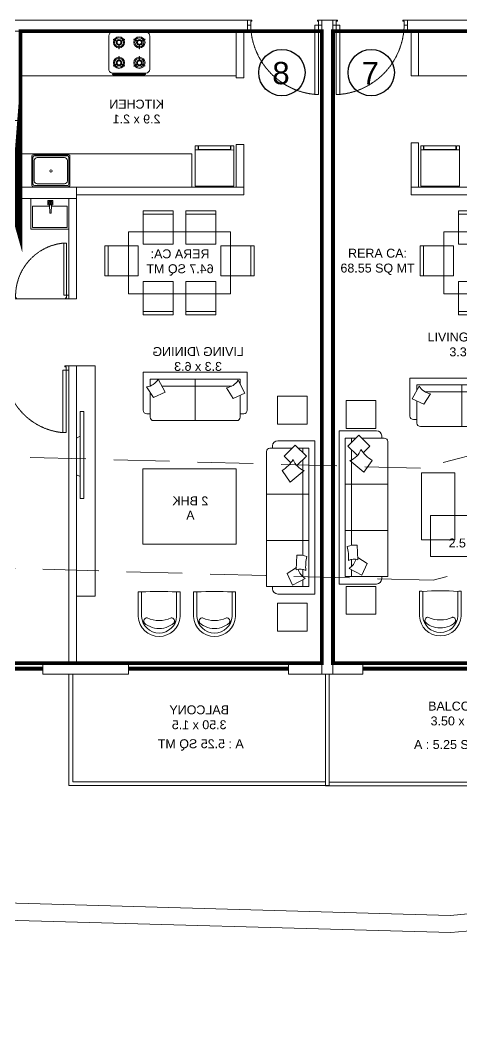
# Model space of a CAD drawing. Header units: inches. Extents: x 27644242 to 29005101, y -955243 to 216979.
# Drawn here: x 28756283 to 28762225, y -839794 to -826303 of the extents above; entities that cross this region are included whole.
import ezdxf

# ---------------------------------------------------------------- set-up
doc = ezdxf.new("R2010")
doc.units = ezdxf.units.IN
doc.header["$MEASUREMENT"] = 0
doc.set_wipeout_variables(frame=1)
doc.linetypes.add('01-Xref Col Podium Lvl-1$0$HIDDEN', pattern=[0.375, 0.25, -0.125])
doc.linetypes.add('DASHED', pattern=[0.75, 0.5, -0.25])
doc.layers.get('Defpoints').update_dxf_attribs({"color": 8})
for name, color, linetype, lineweight in [('DOOR', 4, 'Continuous', 0), ('ELEVATION', 40, 'Continuous', 13), ('FURN', 250, 'Continuous', 0), ('RVA Site Boundary', 17, 'Continuous', 15), ('WALL', 7, 'Continuous', 20), ('WINDOW', 162, 'Continuous', 13)]:
    doc.layers.add(name, color=color, linetype=linetype, lineweight=lineweight)
doc.layers.add('text', color=7, linetype='Continuous')
doc.styles.add('AMITS', font='arial.ttf')

# ---------------------------------------------------------------- blocks, each defined once
blk = doc.blocks.new('DOOR_750')
at = {"layer": 'DOOR'}
for points in [[(-70, 50), (-32.5, 50), (-32.5, 750), (-70, 750)], [(-750, 50), (-717.5, 50), (-717.5, 12.5), (-705, 12.5), (-705, 0), (-750, 0)], [(0, 50), (-32.5, 50), (-32.5, 12.5), (-45, 12.5), (-45, 0), (0, 0)]]:
    blk.add_lwpolyline(points, close=True, dxfattribs=at)
at = {"layer": 'DOOR', "linetype": 'DASHED', "ltscale": 10}
blk.add_arc((-2.421077079540668, 38.02074629857511), 715.1792562178572, 95.42209849767376, 179.0402507183887, dxfattribs=at)
blk = doc.blocks.new('KITCHEN')
at = {"layer": 'FURN'}
for p, q in [((-135610.396807738, 231798.9129835829, -6.80196420895e-05), (-135610.3967804788, 232190.0503932484, -6.80196420895e-05)), ((-135119.8276988504, 232209.4809657279, -6.80196420895e-05), (-135590.9658428584, 232209.4812943557, -6.80196420895e-05)), ((-135134.2065928738, 232195.1020989082, -6.80196420895e-05), (-135576.5869758541, 232195.1024005169, -6.80196420895e-05)), ((-135100.3967933704, 231798.9122316876, -6.80196420895e-05), (-135100.3967931102, 232190.0500281079, -6.80196420895e-05)), ((-135596.0179137137, 231813.2918504026, -6.80196420895e-05), (-135596.0179134736, 232175.6714994093, -6.80196420895e-05)), ((-135577.9473870879, 231857.0484814852, -6.80196420895e-05), (-135577.9471982807, 232131.914386686, -6.80196420895e-05)), ((-135171.7082867654, 232170.7759577617, -6.80196420895e-05), (-135539.0853230409, 232170.7761889008, -6.80196420895e-05)), ((-135132.8464845517, 232131.9140825215, -6.80196420895e-05), (-135132.8466733589, 231857.0481773207, -6.80196420895e-05)), ((-135114.7756603756, 231813.2911255263, -6.80196420895e-05), (-135114.7756871345, 232175.6711612883, -6.80196420895e-05)), ((-135119.8276991367, 231779.4812940964, -6.80196420895e-05), (-135590.9658431448, 231779.4809659872, -6.80196420895e-05)), ((-135134.2065931401, 231793.8601609361, -6.80196420895e-05), (-135576.5869761204, 231793.8598598058, -6.80196420895e-05)), ((-135171.7085485978, 231818.1863751068, -6.80196420895e-05), (-135539.0855848742, 231818.1866062462, -6.80196420895e-05))]:
    blk.add_line(p, q, dxfattribs=at)
blk.add_circle((-135356.2811818646, 231997.3440837172, -6.80196420895e-05), 14.57318952194355, dxfattribs=at)
for centre, radius, start, end in [((-135590.9658611147, 232190.050374992, -6.80196420895e-05), 19.43091936259141, 89.99994611887881, 179.9999461722396), ((-135576.5869941105, 232175.6714811533, -6.80196420895e-05), 19.43091936377012, 89.99994611887881, 179.9999461722396), ((-135134.2066064977, 232175.6711795446, -6.80196420895e-05), 19.4309193628743, 359.9999461722396, 89.99994611887881), ((-135119.8277124743, 232190.0500463643, -6.80196420895e-05), 19.4309193628743, 359.9999461722396, 89.99994611887881), ((-135539.0853595535, 232131.9143501736, -6.80196420895e-05), 38.86183872754022, 89.99994611887881, 179.9999461722396), ((-135171.708323278, 232131.914119034, -6.80196420895e-05), 38.86183872636153, 359.9999461722396, 89.99994611887881), ((-135590.965861374, 231798.9118853508, -6.80196420895e-05), 19.43091936259141, 180.000053747719, 270.0000538010799), ((-135576.5869943496, 231813.2918686302, -6.80196420895e-05), 19.43091936377012, 180.000053747719, 270.0000538010799), ((-135539.0855483616, 231857.0484449725, -6.80196420895e-05), 38.86183872664441, 179.9999461722396, 269.9999461188789), ((-135171.7085120852, 231857.0482138331, -6.80196420895e-05), 38.86183872636153, 269.9999461188789, 359.9999461722396), ((-135134.2066067369, 231813.2921697604, -6.80196420895e-05), 19.4309193628743, 270.0000538010799, 5.37477190742e-05), ((-135119.8277127335, 231798.91221346, -6.80196420895e-05), 19.4309193628743, 270.0000538010799, 5.37477190742e-05)]:
    blk.add_arc(centre, radius, start, end, dxfattribs=at)
blk = doc.blocks.new('TVVVV')
at = {"layer": 'FURN', "ltscale": 1000, "elevation": 0.004495833405538135}
blk.add_lwpolyline([(-129.8804096404929, 740.2733779274859), (-81.95994109939784, 740.2733779274859), (-81.95994109939784, -428.552651045844), (-129.8804096404929, -428.552651045844)], close=True, dxfattribs=at)
for points in [[(-129.8804096404929, 446.7448370812926), (-178.6603210289031, 421.9872146998532)], [(-129.8804096404929, -95.73732633609325), (-178.6603210289031, -70.97970395465381)]]:
    blk.add_lwpolyline(points, dxfattribs=at)
blk = doc.blocks.new('A$C3C731254-flat-1')
at = {"layer": 'FURN'}
for p, q in [((-77430.43748000963, -2819.970071324147), (-77430.67847345052, -2801.689654865302)), ((-77430.43748003093, -2801.689654865157), (-77317.8748892299, -2796.971816414385)), ((-77430.43748000963, -2819.970071324147), (-77317.87488921489, -2824.687909652857))]:
    blk.add_line(p, q, dxfattribs=at)
for points in [[(-77233.28092653771, -3060.590108068543), (-77647.68076634045, -3060.590108293196), (-77647.6807665959, -2547.467935639521), (-77233.28092680452, -2547.467935414868)], [(-77262.74279708727, -2843.048399874649), (-77262.74279714511, -2778.289552053029), (-77317.87488925141, -2778.289552060189), (-77317.87488920493, -2843.04839988178)], [(-77274.95999168088, -2830.831205317023), (-77274.95999170274, -2790.506746669416), (-77305.65769463503, -2790.506746663305), (-77305.65769462456, -2830.831205310911)], [(-77287.17718628586, -2818.614010713907), (-77287.17718628311, -2802.723941240285), (-77293.44050005279, -2802.723941243661), (-77293.44050003283, -2818.614010717312)]]:
    blk.add_lwpolyline(points, close=True, dxfattribs=at)
blk.add_lwpolyline([(-77338.50133330109, -2823.82339306979), (-77338.50133318597, -3036.155718951602), (-77623.24637716833, -3036.155719105969), (-77623.24637740865, -2571.902324800263), (-77338.50133343766, -2571.902324645896), (-77338.50133330381, -2797.836333065352)], dxfattribs=at)
blk = doc.blocks.new('FRDG')
at = {"layer": 'FURN', "color": 8, "lineweight": 0, "extrusion": (3.34319914e-08, -6.874311e-09, 0.9999999999999996), "elevation": 0.0002050832648149}
for points in [[(9345.997612685185, -728.4923106440953), (9346.508078055589, -728.4923104646708), (9346.508077863564, -727.9459958256563), (9345.997612493158, -727.9459960050802)], [(9346.508077863564, -727.9459958256563), (9346.565883324702, -727.9459958053379), (9346.565883338772, -727.9860241683583), (9346.508077877632, -727.9860241886763)], [(9346.513872441215, -727.9916598882814), (9346.565883340749, -727.9916598700003), (9346.565883499825, -728.4442234720767), (9346.513872600286, -728.444223490358)], [(9346.50807804152, -728.4522821016507), (9346.565883502657, -728.4522820813326), (9346.565883516723, -728.4923104443528), (9346.508078055589, -728.4923104646708)]]:
    blk.add_lwpolyline(points, close=True, dxfattribs=at)
blk = doc.blocks.new('hob')
at = {"layer": 'FURN', "extrusion": (2e-16, 7.342489320000001e-08, 0.9999999999999974)}
for p, q in [((-747640.0917034821, 890446.8354195151), (-747612.5579157397, 890399.1455002223)), ((-747635.7615764627, 890449.3354195151), (-747608.2277887221, 890401.6455002222)), ((-747280.1291814615, 890449.3354195151), (-747307.6629692019, 890401.6455002222)), ((-747275.799054442, 890446.8354195151), (-747303.3328421824, 890399.1455002223)), ((-747640.0917034821, 890302.1747929864), (-747612.5579157397, 890349.8647122794)), ((-747635.7615764627, 890299.6747929862), (-747608.2277887221, 890347.3647122792)), ((-747510.4817989618, 890377.0051062517), (-747565.5493744445, 890377.0051062517)), ((-747510.4817989618, 890372.0051062517), (-747565.5493744445, 890372.0051062517)), ((-747405.4089589603, 890377.0051062517), (-747350.3413834795, 890377.0051062517)), ((-747405.4089589603, 890372.0051062517), (-747350.3413834795, 890372.0051062517)), ((-747280.1291814615, 890299.6747929862), (-747307.6629692019, 890347.3647122792)), ((-747275.799054442, 890302.1747929864), (-747303.3328421824, 890349.8647122794)), ((-747640.0917034821, 890171.8354195151), (-747612.5579157397, 890124.1455002223)), ((-747635.7615764627, 890174.3354195151), (-747608.2277887221, 890126.6455002222)), ((-747280.1291814615, 890174.3354195151), (-747307.6629692019, 890126.6455002222)), ((-747275.799054442, 890171.8354195151), (-747303.3328421824, 890124.1455002223)), ((-747640.0917034821, 890027.1747929862), (-747612.5579157397, 890074.8647122794)), ((-747635.7615764627, 890024.6747929864), (-747608.2277887221, 890072.3647122794)), ((-747510.4817989618, 890102.0051062516), (-747565.5493744445, 890102.0051062516)), ((-747510.4817989618, 890097.0051062519), (-747565.5493744445, 890097.0051062519)), ((-747405.4089589603, 890102.0051062498), (-747350.3413834795, 890102.0051062498)), ((-747405.4089589603, 890097.0051062498), (-747350.3413834795, 890097.0051062498)), ((-747280.1291814615, 890024.6747929864), (-747307.6629692019, 890072.3647122794)), ((-747275.799054442, 890027.1747929862), (-747303.3328421824, 890074.8647122794))]:
    blk.add_line(p, q, dxfattribs=at)
at = {"layer": 'FURN', "extrusion": (2e-16, 7.342489320000001e-08, 0.9999999999999974), "elevation": 0.06695608915302599}
for points in [[(-747232.9450263028, 889962.0050052701), (-747682.9450263027, 889962.0050052701, -0.4142135623730929), (-747732.9450263027, 890012.0050052705), (-747732.9450263027, 890462.0050052705, -0.4142135623730951), (-747682.9450263007, 890512.0050052704), (-747232.9450263007, 890512.0050052704, -0.4142135623730971), (-747182.9450263027, 890462.0050052705), (-747182.9450263027, 890012.0050052705, -0.4142135623730951)], [(-747172.9450263007, 890462.0050052705, -0.4142135623730951), (-747157.945026301, 890447.0050052704), (-747157.9450263027, 890027.0050052701, -0.4142135623730951), (-747172.9450263028, 890012.0050052705), (-747172.9450263028, 890027.0050052701)]]:
    blk.add_lwpolyline(points, format="xyb", close=True, dxfattribs=at)
at = {"layer": 'FURN', "extrusion": (2e-16, 7.342489320000001e-08, 0.9999999999999974), "const_width": 20, "elevation": 0.06695608915302599}
for points in [[(-747625.4450263027, 890374.5050052705, 1), (-747565.445026301, 890374.5050052705, 1)], [(-747290.4457316212, 890374.5050052705, 1), (-747350.4457316212, 890374.505005272, 1)], [(-747625.4450263027, 890099.5050052704, -1), (-747565.4450263028, 890099.5050052704, -1)], [(-747290.4457316212, 890099.5050052704, 1), (-747350.4457316212, 890099.5050052704, 1)]]:
    blk.add_lwpolyline(points, format="xyb", close=True, dxfattribs=at)
at = {"layer": 'FURN', "extrusion": (2e-16, 7.342489320000001e-08, 0.9999999999999974)}
for centre, radius in [((-747595.445026301, 890374.5051062476, 0.0653756527670075), 75), ((-747595.445026301, 890374.5051062476, 0.0653756527670075), 60.00000000000001), ((-747595.445026301, 890374.5051062476, 0.0653756527670075), 37.50000000000001), ((-747320.4457316212, 890374.5051062497, 0.06537565276706461), 75), ((-747320.4457316212, 890374.5051062497, 0.06537565276706461), 60.00000000000001), ((-747320.4457316212, 890374.5051062497, 0.06537565276706461), 37.50000000000001), ((-747595.4450263028, 890099.5051062478, 0.0653554609213856), 75), ((-747595.4450263028, 890099.5051062478, 0.0653554609213856), 60.00000000000001), ((-747320.4457316212, 890099.5051062478, 0.0653554609214416), 75), ((-747320.4457316212, 890099.5051062478, 0.0653554609214416), 60.00000000000001), ((-747595.4450263028, 890099.5051062478, 0.0653554609213856), 37.50000000000001), ((-747320.4457316212, 890099.5051062478, 0.0653554609214416), 37.50000000000001)]:
    blk.add_circle(centre, radius, dxfattribs=at)
for centre, start, end in [((-747595.445026301, 890374.5051062476, 0.0653756527670075), 118.3145869005222, 121.6854130804511), ((-747320.4457316212, 890374.5051062497, 0.06537565276706461), 58.3145869195489, 61.68541298337863), ((-747320.445026301, 890374.5051062476, 0.0653756527670636), 58.3145869195489, 61.68541298337863), ((-747595.445026301, 890374.5051062476, 0.0653756527670075), 238.3145869195489, 241.6854129833786), ((-747595.445026301, 890374.5051062476, 0.0653756527670075), 358.3145869530076, 1.685412940316937), ((-747320.4457316212, 890374.5051062497, 0.06537565276706461), 178.3145869530075, 181.6854129403169), ((-747320.4457316212, 890374.5051062497, 0.06537565276706461), 298.3145869005222, 301.6854130804511), ((-747595.4450263028, 890099.5051062478, 0.0653554609213856), 118.3145869005222, 121.6854130804511), ((-747320.4457316212, 890099.5051062478, 0.0653554609214416), 58.3145869195489, 61.68541298337863), ((-747320.445026301, 890099.5051062478, 0.0653554609214416), 58.3145869195489, 61.68541298337863), ((-747595.4450263028, 890099.5051062478, 0.0653554609213856), 238.3145869195489, 241.6854129833786), ((-747595.4450263028, 890099.5051062478, 0.0653554609213856), 358.3145869530076, 1.685412940316937), ((-747320.4457316212, 890099.5051062478, 0.0653554609214416), 178.3145869530075, 181.6854129403169), ((-747320.4457316212, 890099.5051062478, 0.0653554609214416), 298.3145869005222, 301.6854130804511)]:
    blk.add_arc(centre, 85, start, end, dxfattribs=at)
blk = doc.blocks.new('DINING TBALE')
at = {"layer": 'FURN'}
for p, q in [((551.6394374225056, 1664.61049376172, 0.3026115498129918), (551.6394411908695, 1709.61049376172, 0.3026115498129918)), ((551.6394411908695, 1709.61049376172, 0.3026115498129918), (956.6394411908695, 1709.610459846212, 0.3026115498129918)), ((551.6394374225056, 1664.61049376172, 0.3026115498129918), (551.6394411908695, 1709.61049376172, 0.3026115498129918)), ((956.6394374225056, 1664.610459846212, 0.3026115498129918), (551.6394374225056, 1664.61049376172, 0.3026115498129918)), ((551.6394374225056, 1664.61049376172, 0.3026115498129918), (551.639403506997, 1259.61049376172, 0.3026115498129918)), ((956.6394374225056, 1664.610459846212, 0.3026115498129918), (551.6394374225056, 1664.61049376172, 0.3026115498129918)), ((956.6394411908695, 1709.610459846212, 0.3026115498129918), (956.6394374225056, 1664.610459846212, 0.3026115498129918)), ((956.639403506997, 1259.610459846212, 0.3026115498129918), (956.6394374225056, 1664.610459846212, 0.3026115498129918)), ((1123.277242697193, 1709.610459846212, 0.3026115498129918), (1123.277246465557, 1664.610459846212, 0.3026115498129918)), ((1528.277242697193, 1709.61049376172, 0.3026115498129918), (1123.277242697193, 1709.610459846212, 0.3026115498129918)), ((1123.277280381299, 1259.610459846212, 0.3026115498129918), (1123.277246465557, 1664.610459846212, 0.3026115498129918)), ((1123.277246465557, 1664.610459846212, 0.3026115498129918), (1528.277246465557, 1664.61049376172, 0.3026115498129918)), ((1123.277246465557, 1664.610459846212, 0.3026115498129918), (1528.277246465557, 1664.61049376172, 0.3026115498129918)), ((1528.277246465557, 1664.61049376172, 0.3026115498129918), (1528.277242697193, 1709.61049376172, 0.3026115498129918)), ((1528.277246465557, 1664.61049376172, 0.3026115498129918), (1528.277242697193, 1709.61049376172, 0.3026115498129918)), ((1528.277246465557, 1664.61049376172, 0.3026115498129918), (1528.277280381299, 1259.61049376172, 0.3026115498129918)), ((1726.246325909975, 1426.237583625829, 0.3026115498129918), (353.6703579780878, 1426.237698568497, 0.3026115498129918)), ((353.6703579783207, 1426.237583625829, 0.3026115498129918), (353.6704276530072, 594.220360763371, 0.3026115498129918)), ((1726.246325909975, 1426.237583625829, 0.3026115498129918), (1726.246256234939, 594.220245820703, 0.3026115498129918)), ((551.639403506997, 1259.61049376172, 0.3026115498129918), (956.639403506997, 1259.610459846212, 0.3026115498129918)), ((1528.277280381299, 1259.61049376172, 0.3026115498129918), (1123.277280381299, 1259.610459846212, 0.3026115498129918)), ((35.04572732385714, 779.3267953547183, 0.3026115498129918), (35.04576123959851, 1184.326795354718, 0.3026115498129918)), ((35.04576123959851, 1184.326795354718, 0.3026115498129918), (80.0457612395985, 1184.326791586354, 0.3026115498129918)), ((80.0457612395985, 1184.326791586354, 0.3026115498129918), (80.04572732385714, 779.3267915863544, 0.3026115498129918)), ((80.0457612395985, 1184.326791586354, 0.3026115498129918), (80.04572732385714, 779.3267915863544, 0.3026115498129918)), ((485.0457612395985, 1184.326757670846, 0.3026115498129918), (80.0457612395985, 1184.326791586354, 0.3026115498129918)), ((485.0457273238571, 779.3267576708458, 0.3026115498129918), (485.0457612395985, 1184.326757670846, 0.3026115498129918)), ((1594.870922648231, 1184.326757670846, 0.3026115498129918), (1999.870922648231, 1184.326791586354, 0.3026115498129918)), ((1594.870956563973, 779.3267576708458, 0.3026115498129918), (1594.870922648231, 1184.326757670846, 0.3026115498129918)), ((2044.870922648231, 1184.326795354718, 0.3026115498129918), (1999.870922648231, 1184.326791586354, 0.3026115498129918)), ((1999.870922648231, 1184.326791586354, 0.3026115498129918), (1999.870956563973, 779.3267915863544, 0.3026115498129918)), ((1999.870922648231, 1184.326791586354, 0.3026115498129918), (1999.870956563973, 779.3267915863544, 0.3026115498129918)), ((2044.870956563973, 779.3267953547183, 0.3026115498129918), (2044.870922648231, 1184.326795354718, 0.3026115498129918)), ((80.04572732385714, 779.3267915863544, 0.3026115498129918), (35.04572732385714, 779.3267953547183, 0.3026115498129918)), ((80.04572732385714, 779.3267915863544, 0.3026115498129918), (35.04572732385714, 779.3267953547183, 0.3026115498129918)), ((80.04572732385714, 779.3267915863544, 0.3026115498129918), (485.0457273238571, 779.3267576708458, 0.3026115498129918)), ((551.639403506997, 760.8472442303319, 0.3026115498129918), (956.639403506997, 760.8472781460732, 0.3026115498129918)), ((551.639403506997, 760.8472781460732, 0.3026115498129918), (551.6393695912557, 355.8472781460732, 0.3026115498129918)), ((956.639403506997, 760.8472781460732, 0.3026115498129918), (956.6394374225056, 355.8472781460732, 0.3026115498129918)), ((1123.277280381299, 760.8472781460732, 0.3026115498129918), (1123.277246465557, 355.8472781460732, 0.3026115498129918)), ((1528.277280381299, 760.8472442303319, 0.3026115498129918), (1123.277280381299, 760.8472781460732, 0.3026115498129918)), ((1528.277280381299, 760.8472781460732, 0.3026115498129918), (1528.277314296807, 355.8472781460732, 0.3026115498129918)), ((1999.870956563973, 779.3267915863544, 0.3026115498129918), (1594.870956563973, 779.3267576708458, 0.3026115498129918)), ((1999.870956563973, 779.3267915863544, 0.3026115498129918), (2044.870956563973, 779.3267953547183, 0.3026115498129918)), ((1999.870956563973, 779.3267915863544, 0.3026115498129918), (2044.870956563973, 779.3267953547183, 0.3026115498129918)), ((353.6704276530072, 594.220360763371, 0.3026115498129918), (1726.246256234939, 594.220245820703, 0.3026115498129918)), ((551.6393695912557, 355.8472549393773, 0.3026115498129918), (551.6393733596196, 310.8472549393773, 0.3026115498129918)), ((551.6393695912557, 355.8472549393773, 0.3026115498129918), (551.6393733596196, 310.8472549393773, 0.3026115498129918)), ((956.6393695912557, 355.8472888551187, 0.3026115498129918), (551.6393695912557, 355.8472549393773, 0.3026115498129918)), ((956.6393695912557, 355.8472888551187, 0.3026115498129918), (551.6393695912557, 355.8472549393773, 0.3026115498129918)), ((551.6393733596196, 310.8472549393773, 0.3026115498129918), (956.6393733596196, 310.8472888551187, 0.3026115498129918)), ((956.6393733596196, 310.8472888551187, 0.3026115498129918), (956.6393695912557, 355.8472888551187, 0.3026115498129918)), ((1123.277174865943, 310.8472888551187, 0.3026115498129918), (1123.277178634307, 355.8472888551187, 0.3026115498129918)), ((1123.277178634307, 355.8472888551187, 0.3026115498129918), (1528.277178634307, 355.8472549393773, 0.3026115498129918)), ((1123.277178634307, 355.8472888551187, 0.3026115498129918), (1528.277178634307, 355.8472549393773, 0.3026115498129918)), ((1528.277174865943, 310.8472549393773, 0.3026115498129918), (1123.277174865943, 310.8472888551187, 0.3026115498129918)), ((1528.277178634307, 355.8472549393773, 0.3026115498129918), (1528.277174865943, 310.8472549393773, 0.3026115498129918)), ((1528.277178634307, 355.8472549393773, 0.3026115498129918), (1528.277174865943, 310.8472549393773, 0.3026115498129918))]:
    blk.add_line(p, q, dxfattribs=at)
blk = doc.blocks.new('sofasaaaaaaaaaaa')
at = {"color": 0, "linetype": 'ByBlock'}
for p, q in [((-352.1098791211843, 709.734528328865), (-321.9554487988353, 709.7345283288827)), ((-321.9554487988353, 709.7345283288923), (-321.9554487988353, 744.6573131669875)), ((-321.9554487988353, 709.7345283288923), (-321.9554487988353, 443.6810188067457)), ((-275.3917356804013, 791.2210262845001), (1540.592771608382, 791.2210262845001)), ((298.8937613889575, 791.2210262845001), (298.8937613889575, 220.815540595082)), ((919.7432634159923, 791.2210262845001), (919.7432634159923, 220.815540595082)), ((1540.592771608382, 791.2210262845001), (1540.592771608382, 220.815540595082)), ((1540.592771608382, 709.734528328876), (1570.747201934457, 709.734528328876)), ((1540.592771608382, 424.4569274769865), (1540.592771608382, 709.7345283288923)), ((-421.9554487988353, 139.3290426394742), (-421.9554487988353, 639.8889586525956)), ((-214.3742380328476, 551.2622295704832), (-362.5390658937395, 403.0974017087301)), ((-125.9366890639067, 462.8246806018697), (-214.3742380328476, 551.2622295704832)), ((137.2777718193829, 470.5271256867554), (-22.2311651520431, 579.5098788459263)), ((1640.592771608382, 639.888958652622), (1640.592771608382, 139.3290426394742)), ((-22.2311651520431, 283.1802231224447), (137.2777718193829, 470.5271256867554)), ((1283.284634619951, 389.0566204553288), (1365.528510704637, 514.1448194208906)), ((1365.528510704637, 514.1448194208906), (1521.537214651704, 442.2794764113123)), ((1521.537214651704, 442.2794764113123), (1429.767388798296, 270.3011411166608)), ((-362.5390658937395, 403.0974017087301), (-214.3742380328476, 254.9325738469761)), ((-321.9554487988353, 362.51378461074), (-321.9554487988353, 220.815540595082)), ((-261.7437027357519, 302.3020385507443), (-321.9554487988353, 302.3020385507443)), ((-214.3742380328476, 254.9325738469761), (-86.6360858604312, 382.6707260220119)), ((1120.527105182409, 302.3020385507443), (-167.0047733299434, 302.3020385507443)), ((1117.749980900437, 382.0455183974873), (1313.907983660698, 390.3536505373195)), ((1405.374500907958, 302.3020385507443), (1309.889431521297, 302.3020385507443)), ((1540.592771608382, 302.3020385507443), (1446.843474458903, 302.3020385507443)), ((1640.592771608382, 139.3290426394742), (-421.9554487988353, 139.3290426394742)), ((-321.9554487988353, 220.815540595082), (1540.592771608382, 220.815540595082))]:
    blk.add_line(p, q, dxfattribs=at)
for centre, radius, start, end in [((-352.1098791211843, 639.8889586525956), 69.84556967625394, 90, 180), ((-275.3917356804013, 744.6573131669875), 46.56371311749998, 90, 180), ((1570.747201934457, 639.888958652622), 69.84556967625394, 0, 90), ((-415.4233663976192, 824.5372522280895), 463.2909677789618, 301.9301103235337, 328.0698896764967), ((-242.2023260742426, 211.3738900653625), 231.3946004190347, 18.07850598025853, 71.92149401940894), ((1464.845580041409, 354.2132757290346), 348.2096906668939, 175.4154839196158, 198.0697385219989), ((1460.010690629482, 339.5682212631773), 154.6776028064246, 160.83250365948, 209.9234685522842), ((1234.191754773259, 146.5196341904211), 231.4555898712559, 32.33007279823297, 71.50567280461911), ((1279.781079672277, -337.5069237335356), 601.6894877269607, 85.59898181626238, 104.040193599912)]:
    blk.add_arc(centre, radius, start, end, dxfattribs=at)
blk = doc.blocks.new('cha-1')
at = {"color": 0, "linetype": 'ByBlock'}
for points in [[(375.000000000001, 10.08829778822792), (375.0000000000019, 453.4284097437871, 0.950857574016556), (-374.9999999999981, 453.4284097437962), (-374.9999999999992, 10.08829778822701)], [(315.0000000000015, 11.12363925101272), (315.0000000000017, 451.8512071980936, 0.9465041041330289), (-314.9999999999983, 451.8512071980963), (-314.999999999999, 11.12363925101226)]]:
    blk.add_lwpolyline(points, format="xyb", dxfattribs=at)
for centre, radius, start, end in [((1.70530256582424e-12, 263.1091846612949), 404.7300472056535, 42.45732526136032, 137.5426747386397), ((-217.1740958400895, 533.1712590142602), 58.22964317194941, 126.2045344340274, 258.1486303766141), ((217.1740958401004, 533.1712590142602), 58.22964317194941, 281.851369623386, 53.79546556597262), ((-223.9985870109443, 500.6499505289908), 25, 258.1486303766141, 294.8491675096871), ((2.614797267597169e-12, 16.96310409374883), 508.0368959062505, 65.15083249031288, 114.8491675096871), ((223.9985870109559, 500.6499505289908), 25, 245.1508324903129, 281.851369623386), ((-346.9729847609161, 124.9441747154692), 118.2259956521311, 256.2867361638205, 285.6904241518339), ((1.932676241267473e-12, 4465.657915916636), 4465.657915916638, 265.9550929767302, 274.0449070232698), ((346.9729847609184, 124.9441747154715), 118.2259956521311, 254.3095758481661, 283.7132638361794)]:
    blk.add_arc(centre, radius, start, end, dxfattribs=at)
blk = doc.blocks.new('sofa-14')
at = {"color": 0, "linetype": 'ByBlock'}
for p, q in [((0.1000000000000227, 0.5999999999999943), (0.05000000000001137, 0.5999999999999943)), ((0.1000000000000227, 0.6500000000000057), (0.1000000000000227, 0.292116317019719)), ((1.350000000000023, 0.6999999999999886), (0.1500000000000341, 0.6999999999999886)), ((0.75, 0.09999999999999432), (0.75, 0.6999999999999886)), ((1.400000000000034, 0.3318726589192238), (1.400000000000034, 0.6500000000000057)), ((1.450000000000017, 0.5999999999999943), (1.400000000000034, 0.5999999999999943)), ((0, 0.5500000000000114), (0, 0)), ((1.5, 0), (1.5, 0.5500000000000114)), ((0.04850262784793813, 0.2137917797936666), (0.1470448399149689, 0.3636688091416715)), ((0.1470448399149689, 0.3636688091416715), (0.3145666004288898, 0.2864999815309375)), ((1.201446509032053, 0.2280657825887147), (1.299988721099055, 0.3779428119367196)), ((1.299988721099055, 0.3779428119367196), (1.467510481612976, 0.3007739843259856)), ((1.467510481612976, 0.3007739843259856), (1.368968269545974, 0.1161040731650758)), ((0.1000000000000227, 0.1989949190270011), (0.1000000000000227, 0.09999999999999432)), ((0.3145666004288898, 0.2864999815309375), (0.2160243883618591, 0.1018300703700277)), ((0.2684091107207394, 0.1999999999999886), (1.280462027103852, 0.1999999999999886)), ((1.400000000000034, 0.09999999999999432), (1.400000000000034, 0.1742581046802059)), ((0, 0), (1.5, 0)), ((0.1000000000000227, 0.09999999999999432), (1.400000000000034, 0.09999999999999432))]:
    blk.add_line(p, q, dxfattribs=at)
for centre, radius, start, end in [((0.05000000000001137, 0.5500000000000114), 0.05, 90, 180), ((0.1500000000000341, 0.6500000000000057), 0.05, 90, 179.9999999999984), ((1.350000000000023, 0.6500000000000057), 0.05, 359.9999999999984, 90), ((1.450000000000017, 0.5500000000000114), 0.05, 0, 90), ((0.006015756173155751, -0.03108620567294906), 0.2485364400463335, 32.33007279789855, 80.1570426071907), ((1.15895963735727, -0.01681220287790097), 0.2485364400463335, 32.33007279789855, 80.1570426071907)]:
    blk.add_arc(centre, radius, start, end, dxfattribs=at)
blk = doc.blocks.new('SALE  3')
at = {"layer": 'Defpoints', "ltscale": 500}
blk.add_lwpolyline([(-5334.328300159425, 3284.324125061452, 50, 50, 0), (-5334.32830016315, 1034.317045044852, 50, 50, 0), (-5184.328303381801, 1034.331211518787, 50, 50, 0), (-5184.328303381801, 1134.324128280801, 50, 50, 0), (-3884.01309100166, 1134.338294754736, 50, 50, 0), (-3884.230246007442, -315.6475355533767, 50, 50, 0), (-2084.311209838837, -315.6758685005479, 50, 50, 0), (-2084.311209838837, 1134.286911327566, 50, 50, 0), (315.6887901611626, 1134.286911327566, 50, 50, 0), (315.6706251427531, -4313.384414293163, 50, 50, 0), (-2984.320288766176, -4313.479417819821, 50, 50, 0), (-2984.302119772881, -5215.770863329701, 50, 50, 0), (-5984.311205957085, -5215.675865533354, 50, 50, 0), (-5984.311206672341, -5215.675868469116, 50, 50, 0), (-9384.32878369838, -5215.675864876132, 50, 50, 0), (-9384.32878369838, 3284.324128281383, 50, 50, 0), (-5334.328300159425, 3284.324125061452, 50, 50, 0)], format="xyseb", dxfattribs=at)
at = {"layer": 'ELEVATION', "ltscale": 500}
for p, q in [((-9484.328783936799, -5365.675866118108), (-9484.328783936799, -6864.639593591972)), ((-9434.328783936799, -5365.675866118108), (-9434.328783936799, -6814.639593591972)), ((-6034.346863139421, -6814.639593591972), (-6034.34685356915, -5365.675866133766)), ((-5984.346863470972, -6864.639593591972), (-5984.34685356915, -5365.675866133824)), ((-9484.328783936799, -6864.639593591972), (-5984.346863470972, -6864.639593591972)), ((-9434.328783936799, -6814.639593591972), (-6034.346863139421, -6814.639593591972))]:
    blk.add_line(p, q, dxfattribs=at)
at = {"layer": 'FURN', "ltscale": 500}
for p, q in [((-5334.32830016315, 2684.324125062034), (-8234.32830016315, 2684.32412506215)), ((-5334.32830016315, 1634.324125062267), (-7634.32830016315, 1634.324125062267)), ((-7634.32830016315, 1634.324125062267), (-7634.32830016315, 1184.324125062267)), ((-5234.328786917031, -315.6758685005479), (-5984.328786917031, -315.6758685005479))]:
    blk.add_line(p, q, dxfattribs=at)
blk.add_lwpolyline([(-6086.02049183473, -4315.67586844269), (-6336.02049183473, -4315.67586844269), (-6336.020492844284, -1215.67586853978), (-6086.020492844284, -1215.67586853978)], close=True, dxfattribs=at)
at = {"layer": 'FURN', "ltscale": 500, "elevation": 0.0004812339559975911}
for points in [[(-9186.04727037996, -2001.276244846638), (-8786.047308061272, -2001.276244846638), (-8786.047308061272, -1626.276207162649), (-9186.04727037996, -1626.276207162649)], [(-9186.04727037996, -4786.241742192069), (-8786.047308061272, -4786.241742192069), (-8786.047308061272, -4411.24170450808), (-9186.04727037996, -4411.24170450808)]]:
    blk.add_lwpolyline(points, close=True, dxfattribs=at)
at = {"layer": 'FURN', "ltscale": 1000}
blk.add_lwpolyline([(-6975.203756839037, -3617.400644859241), (-8232.910192150623, -3617.400644859241), (-8232.910192150623, -2600.646823562565), (-6975.203756839037, -2600.646823562565)], close=True, dxfattribs=at)
at = {"layer": 'WALL', "ltscale": 500}
for p, q in [((-8334.328296944499, 3284.32412506215), (-8234.32830016315, 3284.32412506215)), ((-8334.328296944499, 2659.32412506215), (-8334.328296944499, 3284.32412506215)), ((-8234.32830016315, 2684.32412506215), (-8234.32830016315, 3284.32412506215)), ((-8234.32830016315, 2659.32412506215), (-8334.328296944499, 2659.32412506215)), ((-8234.32830016315, 2684.32412506215), (-8234.32830016315, 2659.32412506215)), ((-5334.32830016315, 2084.324125062325), (-5184.328303381801, 2084.324125062325)), ((-5334.32830016315, 1184.32412506215), (-5334.32830016315, 2084.324125062325)), ((-8334.328296944499, 1184.32412506215), (-8334.328296944499, 1759.32412506215)), ((-8234.32830016315, 1759.32412506215), (-8334.328296944499, 1759.32412506215)), ((-8234.32830016315, 1759.32412506215), (-8234.32830016315, 1184.32412506215)), ((-6084.32878369838, 1184.32412506215), (-5184.328303381801, 1184.32412506215)), ((-6084.32878369838, 1034.324128280801), (-6084.32878369838, 1184.32412506215)), ((-5184.328303381801, 1034.324128280801), (-6084.32878369838, 1034.324128280801))]:
    blk.add_line(p, q, dxfattribs=at)
for points in [[(-9534.328783936799, 3434.324125065876), (-9384.32878369838, 3434.324125065876), (-9384.32878369838, -5365.675866118108), (-9534.328783936799, -5365.675866118108)], [(-8384.328300528228, 3434.324125065876), (-5184.328300159425, 3434.324125065701), (-5184.328300159425, 3284.324125061976), (-8384.328300528228, 3284.32412506215)], [(-8334.328296944499, 1084.324128280801), (-8334.328296944499, 1184.32412506215), (-6084.32878369838, 1184.32412506215), (-6084.32878369838, 1084.324128280801)], [(-6084.32878369838, 1034.324128280801), (-5984.328786917031, 1034.324128280801), (-5984.328786917031, -315.6758685005479), (-6084.32878369838, -315.6758685005479)], [(-6084.32878369838, -1215.675868500548), (-5984.328786917031, -1215.675868500548), (-5984.346200559288, -5215.675867253391), (-6084.346197340637, -5215.675867253391)], [(-9384.32878433168, -5365.675866118108), (-9384.32878433168, -5215.675869336759), (-8934.32878433168, -5215.675869336759), (-8934.32878433168, -5365.675866118108)], [(-6784.328784279525, -5365.675866133242), (-6784.328784279525, -5215.675869351893), (-5634.328786931932, -5215.675866134057), (-5634.328786864877, -5365.675866134057)]]:
    blk.add_lwpolyline(points, close=True, dxfattribs=at)
at = {"layer": 'WINDOW', "ltscale": 500, "const_width": 50}
for points in [[(-8934.32878433168, -5290.675867727434), (-6784.328784279525, -5290.675867742568)], [(-3284.328783553094, -5290.675862332864), (-5634.328786898404, -5290.675865498895)]]:
    blk.add_lwpolyline(points, dxfattribs=at)
at = {"xscale": -1, "rotation": 270.0000000000088}
blk.add_blockref('A$C3C731254-flat-1', (-2923.738678861409, 78267.60505481903), dxfattribs=at)
at = {"layer": 'DOOR', "rotation": 180}
for p, xscale, yscale, zscale in [((-9384.32878369838, 3434.324125065876), 1.333333977559269, 1.333333977559269, 1.333333977559269), ((-5984.328786917031, -1215.675868500548), 1.200000000020023, 1.200000000020023, 1.200000000020023)]:
    blk.add_blockref('DOOR_750', p, dxfattribs=dict(at, xscale=xscale, yscale=yscale, zscale=zscale))
at = {"layer": 'DOOR', "xscale": -1}
blk.add_blockref('DOOR_750', (-5984.328786917031, -315.6758685005479), dxfattribs=at)
at = {"layer": 'FURN', "xscale": -1}
for name, p, rotation in [('hob', (883442.6624841951, -744461.3033128406, -4.002602715503374e-06), 89.99999999999123), ('KITCHEN', (129614.6730866469, 233401.8051090662, 6.801968326499084e-05), 180.0000000000081)]:
    blk.add_blockref(name, p, dxfattribs=dict(at, rotation=rotation))
at = {"layer": 'FURN', "extrusion": (6.405421399998641e-09, -9.364847400000934e-09, 1), "xscale": 950.000000000018, "yscale": 950.0000000000115, "zscale": 950.0000000000108, "rotation": 90.02508347353246}
blk.add_blockref('FRDG', (-695861.6104760849, -8877798.2783508, 0.1066927393481855), dxfattribs=at)
at = {"layer": 'FURN', "ltscale": 1000, "xscale": -1, "rotation": 180}
blk.add_blockref('DINING TBALE', (-8510.575039934367, 1178.544374101504, -0.3026115497718163), dxfattribs=at)
at = {"layer": 'FURN', "ltscale": 1000, "xscale": 931.2742623500526, "yscale": 931.2742623500526, "zscale": 931.2742623500526, "rotation": 180}
blk.add_blockref('sofa-14', (-6983.206531245261, -1302.699043087254), dxfattribs=at)
at = {"layer": 'FURN', "ltscale": 1000}
for name, p, rotation in [('TVVVV', (-6264.680813875049, -2259.815505087317, -0.00449583336436264), 180), ('sofasaaaaaaaaaaa', (-9430.771734002978, -2646.32486682164), 270)]:
    blk.add_blockref(name, p, dxfattribs=dict(at, rotation=rotation))
at = {"layer": 'text', "ltscale": 100, "char_height": 120, "width": 1715.234679162502, "style": 'AMITS'}
for s, insert, attachment_point in [('\\pxqc;KITCHEN\\P2.9 x 2.1', (-7751.595655992627, 2363.344086928118), 1), ('\\pxqc;RERA CA: \\P64.7 SQ MT', (-6620.328455705196, 349.2270830238122), 3), ('\\pxqc;LIVING /DINING\\P3.3 x 6.3', (-8578.030691307038, -964.9139002998709), 1), ('\\pxqc;BALCONY\\P3.50 x 1.5', (-8592.776754822582, -5784.942909002129), 1), ('\\pxqc;A : 5.25 SQ MT', (-6898.935952521861, -6240.680271206016), 3)]:
    blk.add_mtext(s, dxfattribs=dict(at, insert=insert, attachment_point=attachment_point))
at = {"layer": 'text', "color": 1, "ltscale": 100, "char_height": 120, "width": 1715.234679162502, "attachment_point": 9, "style": 'AMITS'}
for s, insert in [('\\pxqc;2 BHK', (-6758.114643905312, -3094.168535986915)), ('\\pxqc;A', (-6759.462787594646, -3287.666645964608))]:
    blk.add_mtext(s, dxfattribs=dict(at, insert=insert))
at = {"layer": 'FURN', "ltscale": 1000, "xscale": -0.7494972036074088, "yscale": 0.7494972036074088, "zscale": 0.7494972036074088, "rotation": 180.0000000002771}
for p in [(-7940.903807356954, -4250.715364850068), (-7196.103807356209, -4250.715364850068)]:
    blk.add_blockref('cha-1', p, dxfattribs=at)
blk = doc.blocks.new('NEW SALE B2.5BHKK')
at = {"layer": 'ELEVATION', "ltscale": 500}
for p, q in [((-8900.200096596032, -7950.004697607015), (-8900.200106505305, -6450.00469510426)), ((-8850.20009676367, -7900.004695119918), (-8850.200106341392, -6450.00469510426)), ((-5400.200191173702, -7950.004695119918), (-8900.200096596032, -7950.004697607015)), ((-5450.200191173702, -7900.004695119918), (-8850.20009676367, -7900.004695119918))]:
    blk.add_line(p, q, dxfattribs=at)
at = {"layer": 'FURN', "ltscale": 500}
blk.add_line((-7650.199621420354, 1599.995296075998), (-4749.983436703682, 1599.995296075882), dxfattribs=at)
at = {"layer": 'FURN', "ltscale": 500, "elevation": 0.0004812339148220955}
for points in [[(-8622.882499605417, -2767.594232741103), (-8222.882537286729, -2767.594232741103), (-8222.882537286729, -3142.594270425208), (-8622.882499605417, -3142.594270425208)], [(-8622.882499605417, -5268.027090942662), (-8222.882537286729, -5268.027090942662), (-8222.882537286729, -5643.027128626709), (-8622.882499605417, -5643.027128626709)]]:
    blk.add_lwpolyline(points, close=True, dxfattribs=at)
at = {"layer": 'FURN', "ltscale": 500}
blk.add_lwpolyline([(-7162.142789550126, -4642.140371522226), (-7162.142789550126, -3742.140371522284), (-7612.142789550126, -3742.140371522284), (-7612.142789550126, -4642.140371522226)], close=True, dxfattribs=at)
at = {"layer": 'FURN', "ltscale": 1000}
blk.add_lwpolyline([(-6437.598455585539, -4864.736542982457), (-7487.598455585539, -4864.736542982457), (-7487.598455585539, -4314.736542982457), (-6437.598455585539, -4314.736542982457)], close=True, dxfattribs=at)
at = {"layer": 'WALL', "ltscale": 500}
for p, q in [((-7650.199621420354, 1599.995296075998), (-7750.199618201703, 1599.995296075998)), ((-7650.199621420354, 699.9952960759983), (-7750.199618201703, 699.9952960759983))]:
    blk.add_line(p, q, dxfattribs=at)
at = {"layer": 'WALL', "color": 7, "ltscale": 500}
for points in [[(-8950.200105194002, 2349.995296079724), (-8800.200104955584, 2349.995296079724), (-8800.200104955584, -6450.00469510426), (-8950.200105194002, -6450.00469510426)], [(-7750.199618201703, -0.004700705350842327), (-7750.199618201703, 99.99529607599834), (-5500.200104955584, 99.99529607599834), (-5500.200104955584, -0.004700705350842327)], [(-8800.200104955584, -6450.00469510426), (-8800.200104955584, -6300.004698322911), (-8400.200104955584, -6300.004698322911), (-8400.200104955584, -6450.00469510426)]]:
    blk.add_lwpolyline(points, close=True, dxfattribs=at)
at = {"layer": 'WALL', "ltscale": 500}
blk.add_lwpolyline([(-7800.199621785432, 2349.995296079724), (-4599.983436703682, 2349.995296079607), (-4599.983436703682, 2199.995296075882), (-7800.199621785432, 2199.995296075998)], close=True, dxfattribs=at)
for points in [[(-7750.199618201703, 1599.995296075998), (-7750.199618201703, 2199.995296075998), (-7650.199621420354, 2199.995296075998), (-7650.199621420354, 1599.995296075998)], [(-7650.199621420354, 699.9952960759983), (-7650.199621420354, 99.99529607599834), (-7750.199618201703, 99.99529607599834), (-7750.199618201703, 699.9952960759983)]]:
    blk.add_lwpolyline(points, dxfattribs=at)
at = {"layer": 'WINDOW', "ltscale": 500, "const_width": 50}
blk.add_lwpolyline([(-5950.200104940683, -6375.004696341814), (-8400.200104955584, -6375.004696341814)], dxfattribs=at)
at = {"layer": 'DOOR', "xscale": 1.333333977559269, "yscale": 1.333333977559269, "zscale": 1.333333977559269, "rotation": 180}
blk.add_blockref('DOOR_750', (-8800.200104955584, 2349.995296079724), dxfattribs=at)
at = {"layer": 'FURN', "extrusion": (6.405421399998642e-09, -9.364847400000932e-09, 1), "xscale": 950.000000000018, "yscale": 950.0000000000115, "zscale": 950.0000000000108, "rotation": 90.02508347353246}
blk.add_blockref('FRDG', (-695281.4717763447, -8878882.569962837, 0.1067066095653355), dxfattribs=at)
at = {"layer": 'FURN', "ltscale": 1000}
for name, p, rotation in [('DINING TBALE', (-5583.799632053822, 94.21569522691425, -0.3026115498129918), 180), ('sofasaaaaaaaaaaa', (-8855.237825915217, -3596.033371565107), 270)]:
    blk.add_blockref(name, p, dxfattribs=dict(at, rotation=rotation))
at = {"layer": 'FURN', "ltscale": 1000, "rotation": 180}
for name, p, xscale, yscale, zscale in [('sofa-14', (-6368.214314151555, -2466.015255576232), 931.2742623500526, 931.2742623500526, 931.2742623500526), ('cha-1', (-7357.329528957605, -5327.057386369794), -0.7494972036074088, 0.7494972036074088, 0.7494972036074088)]:
    blk.add_blockref(name, p, dxfattribs=dict(at, xscale=xscale, yscale=yscale, zscale=zscale))
at = {"layer": 'text', "ltscale": 100, "char_height": 120, "width": 1715.234679162502, "style": 'AMITS'}
for s, insert, attachment_point in [('\\pxqc;RERA CA: \\P68.55 SQ MT', (-9059.067459326237, -726.1990514094359), 1), ('\\pxqc;LIVING /DINING\\P3.3 x 6.3', (-7771.126804556698, -1853.538802827417), 1), ('\\pxqc;BALCONY\\P3.50 x 1.5', (-7977.405896447599, -6818.368594399595), 1), ('\\pxqc;A : 5.25 SQ MT', (-6275.769881814718, -7335.913058415405), 3)]:
    blk.add_mtext(s, dxfattribs=dict(at, insert=insert, attachment_point=attachment_point))
at = {"layer": 'text', "color": 1, "ltscale": 100, "insert": (-6076.844219151884, -4746.090316912276), "char_height": 120, "width": 1715.234679162502, "attachment_point": 9, "style": 'AMITS'}
blk.add_mtext('\\pxqc;2.5 BHK', dxfattribs=at)
at = {"layer": 'Defpoints', "ltscale": 500, "const_width": 50}
blk.add_lwpolyline([(-4749.983436703682, 2199.995296075882), (-8800.200104955584, 2199.995296075882), (-8800.200104955584, -6300.004698322911), (-2400.200108677149, -6300.004699955403), (-2400.200108677149, -5399.99447372579), (899.7998363003135, -5400.047997124901), (899.7998841404915, -950.0055242243106), (-149.9887626394629, -950.0055242243106), (-149.9887626394629, 800.0055245195981), (-3200.007171884179, 800.0055245195981), (-3199.999890424311, 49.99574554682476), (-4599.983436703682, 49.99476082104957), (-4599.983383949846, -50.00420819042483), (-4749.983436703682, -50.00420819042483), (-4749.983436703682, 2199.995296075882)], dxfattribs=at)

msp = doc.modelspace()

# ---------------------------------------------------------------- linework, layer by layer
at = {"layer": 'RVA Site Boundary', "color": 5, "ltscale": 500}
for points in [[(28790878.05914157, -807956.8011071053), (28793349.51626961, -817724.3211239171), (28793435.05908176, -818088.7831385513), (28793041.31095662, -818170.0900360611), (28789472.83658302, -818905.8015788724), (28786429.68824382, -819652.9097319325), (28779951.16135717, -821369.5801256527), (28776603.40119867, -822334.491938584), (28773783.96619803, -823078.4103651759), (28775090.30898972, -828528.5941130375), (28777208.36210778, -837237.2995803584), (28777553.86897749, -838553.5657058028), (28777564.28010527, -838607.732193463), (28777427.02570471, -838582.3694577185), (28777067.56943789, -838515.9468526435), (28769049.43518461, -836569.5460981284), (28764436.03139619, -838049.0651884605), (28762589.14098172, -838531.3912136075), (28762074.19426172, -838577.1686719884), (28755917.64113009, -838404.9861720619), (28750270.57415772, -838590.9903905061), (28749606.42461315, -838651.5086986986), (28742304.78557467, -839068.406968445), (28734332.78509767, -839794.0658485894)], [(28777115.63135275, -838290.9342095684), (28769040.81239983, -836330.7732536555), (28764371.80595977, -837828.1241203393), (28762549.62543118, -838303.997017055), (28762067.20245225, -838346.8831972799), (28755917.06974949, -838174.8802597593), (28750256.34063548, -838361.3344845499), (28749589.42858615, -838422.1045163423), (28742287.80043238, -838839.00216461), (28734298.36590859, -839566.2479953456)]]:
    msp.add_lwpolyline(points, dxfattribs=at)
at = {"layer": 'RVA Site Boundary', "linetype": '01-Xref Col Podium Lvl-1$0$HIDDEN', "ltscale": 3000}
for points in [[(28728668.08443358, -812563.8080078613), (28742981.54706446, -812569.103251673), (28767232.32996485, -812588.0720622481), (28787191.93057929, -812671.445085458), (28787650.25314726, -814482.795485168), (28785259.94735159, -815069.6275252786), (28778690.25506888, -816810.4547897018), (28775344.88423221, -817774.6779377488), (28768106.52557391, -819684.5458307746), (28770492.42657816, -829638.746948686), (28771116.3022439, -832203.9089716903), (28768872.10574103, -831659.1306444022), (28763115.22133409, -833505.3640918804), (28761838.70662969, -833838.733228774), (28755905.89056372, -833672.8080625318), (28749977.85867859, -833868.0667593209), (28749256.89762315, -833933.7618180683), (28741955.48243101, -834350.647306965), (28733624.94699171, -835108.9421710114)], [(28728670.01880607, -814063.8088261257), (28742980.68295795, -814069.1030346446), (28767228.61051977, -814088.0696117918), (28782861.60407977, -814153.3700133425), (28778290.39049542, -815364.6433723813), (28774945.77737181, -816328.6481277593), (28766306.06871636, -818608.2674372012), (28769034.32433348, -829990.8038733113), (28769076.75035139, -830165.2450575063), (28768815.87018809, -830101.9164413176), (28762696.3597922, -832064.444082394), (28761666.73285643, -832333.3370624098), (28755902.16416846, -832172.1173301225), (28749885.03135962, -832370.3108509111), (28749146.05396881, -832437.6475853103), (28741844.70976389, -832854.5290210831), (28733400.47401942, -833623.1735628997)]]:
    msp.add_lwpolyline(points, dxfattribs=at)
at = {"layer": 'RVA Site Boundary', "ltscale": 500}
msp.add_lwpolyline([(28777067.56943789, -838515.9468526447), (28769049.43518461, -836569.5460981287), (28764436.03139619, -838049.0651884633), (28762589.14098172, -838531.3912136091), (28762074.19426172, -838577.1686719907), (28755917.64113009, -838404.9861720649), (28750270.57415772, -838590.9903905066), (28749606.42461315, -838651.5086987002), (28742304.78557467, -839068.4069684476), (28734332.78509767, -839794.0658485922)], dxfattribs=at)
msp.add_lwpolyline([(28777067.56943789, -838515.9468526447), (28769049.43518461, -836569.5460981287), (28764436.03139619, -838049.0651884633), (28762589.14098172, -838531.3912136091), (28762074.19426172, -838577.1686719907), (28755917.64113009, -838404.9861720649), (28750270.57415772, -838590.9903905066), (28749606.42461315, -838651.5086987002), (28742304.78557467, -839068.4069684476), (28734332.78509767, -839794.0658485922)], dxfattribs=at)
at = {"layer": 'text', "color": 1, "ltscale": 500}
for centre in [(28759804.99620272, -827010.6365514116), (28761005.30392222, -827010.6365514116)]:
    msp.add_circle(centre, 311.4190134853125, dxfattribs=at)

# ---------------------------------------------------------------- texts
at = {"layer": 'text', "color": 1, "ltscale": 100, "char_height": 300, "width": 744.9060423374176, "attachment_point": 1, "style": 'AMITS'}
for s, insert in [('\\pxqc;8', (28759419.06405114, -826866.1971301085)), ('\\pxqc;7', (28760619.37177064, -826866.1971301085))]:
    msp.add_mtext(s, dxfattribs=dict(at, insert=insert))

# ---------------------------------------------------------------- next in the draw order: block references
at = {"layer": 'ELEVATION', "ltscale": 500, "xscale": -1}
msp.add_blockref('SALE  3', (28750956.7216939, -829737.3753338058), dxfattribs=at)

# ---------------------------------------------------------------- next in the draw order: block references
at = {"layer": 'WALL', "ltscale": 500}
msp.add_blockref('NEW SALE B2.5BHKK', (28769291.2505828, -828653.0465048198), dxfattribs=at)

doc.saveas('drawing.dxf')
